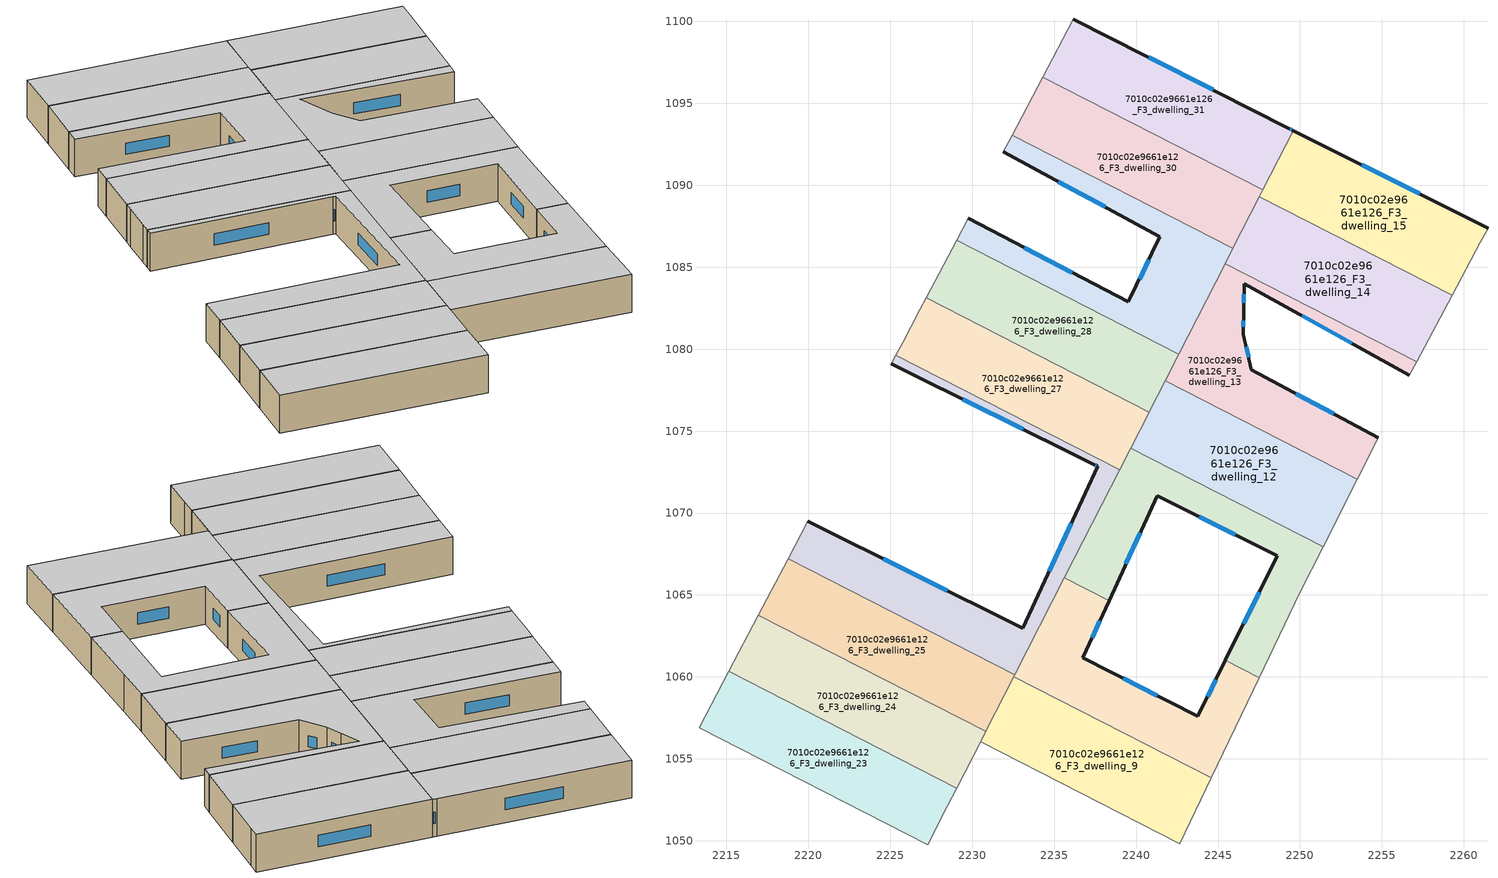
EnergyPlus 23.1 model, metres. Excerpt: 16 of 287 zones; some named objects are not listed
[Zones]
7010c02e9661e126_F3_dwelling_10
 floor to 7010c02e9661e126_F2_dwelling_10 (EU_floor_Construction): 2245.45,1061.01 2247.51,1059.96 2244.59,1053.86 2232.54,1060.02 2235.62,1066.04 2238.35,1064.65 2236.74,1061.15 2243.77,1057.6 z9
 wall outside (EU_wall_Construction): 2245.45,1061.01 2243.77,1057.6 2236.74,1061.15 2238.35,1064.65 z9:12
 wall to 7010c02e9661e126_F3_dwelling_11 (EU_wall_Construction): 2238.35,1064.65 2235.62,1066.04 / 2247.51,1059.96 2245.45,1061.01 z9:12
 wall adiabatic (EU_wall_Construction): 2244.59,1053.86 2247.51,1059.96 z9:12
 wall to 7010c02e9661e126_F3_dwelling_9 (EU_wall_Construction): 2232.54,1060.02 2244.59,1053.86 z9:12
 wall to 7010c02e9661e126_F3_dwelling_26 (EU_wall_Construction): 2235.62,1066.04 2232.6,1060.14 z9:12
 wall to 7010c02e9661e126_F3_dwelling_25 (EU_wall_Construction): 2232.6,1060.14 2232.54,1060.02 z9:12
 window (EU_Window_Construction): 2237.31,1062.38 2237.79,1063.42 / 2241.3,1058.85 2239.21,1059.91 / 2244.86,1059.82 2244.36,1058.8 z10.05:10.95
 ceiling to 7010c02e9661e126_F4_dwelling_10 (EU_floor_Construction): 2244.59,1053.86 2247.51,1059.96 2245.45,1061.01 2243.77,1057.6 2236.74,1061.15 2238.35,1064.65 2235.62,1066.04 2232.54,1060.02 z12
7010c02e9661e126_F3_dwelling_11
 floor to 7010c02e9661e126_F2_dwelling_11 (EU_floor_Construction): 2251.42,1067.96 2249.98,1065.12 2247.51,1059.96 2245.45,1061.01 2248.61,1067.4 2241.29,1071.04 2238.35,1064.65 2235.62,1066.04 2239.67,1073.96 z9
 wall outside (EU_wall_Construction): 2238.35,1064.65 2241.29,1071.04 2248.61,1067.4 2245.45,1061.01 z9:12
 wall to 7010c02e9661e126_F3_dwelling_12 (EU_wall_Construction): 2251.42,1067.96 2239.67,1073.96 z9:12
 wall adiabatic (EU_wall_Construction): 2247.51,1059.96 2249.98,1065.12 2251.42,1067.96 z9:12
 wall to 7010c02e9661e126_F3_dwelling_27 (EU_wall_Construction): 2239.67,1073.96 2239,1072.64 z9:12
 wall to 7010c02e9661e126_F3_dwelling_26 (EU_wall_Construction): 2239,1072.64 2235.62,1066.04 z9:12
 window (EU_Window_Construction): 2247.51,1065.16 2246.56,1063.25 / 2243.86,1069.77 2246.04,1068.68 / 2239.38,1066.89 2240.26,1068.8 z10.05:10.95
 ceiling to 7010c02e9661e126_F4_dwelling_11 (EU_floor_Construction): 2247.51,1059.96 2249.98,1065.12 2251.42,1067.96 2239.67,1073.96 2235.62,1066.04 2238.35,1064.65 2241.29,1071.04 2248.61,1067.4 2245.45,1061.01 z12
7010c02e9661e126_F3_dwelling_12
 floor to 7010c02e9661e126_F2_dwelling_12 (EU_floor_Construction): 2253.49,1072.07 2251.42,1067.96 2239.67,1073.96 2241.77,1078.06 z9
 wall to 7010c02e9661e126_F3_dwelling_13 (EU_wall_Construction): 2253.49,1072.07 2241.77,1078.06 z9:12
 wall adiabatic (EU_wall_Construction): 2251.42,1067.96 2253.49,1072.07 z9:12
 wall to 7010c02e9661e126_F3_dwelling_28 (EU_wall_Construction): 2241.77,1078.06 2240.8,1076.17 z9:12
 wall to 7010c02e9661e126_F3_dwelling_27 (EU_wall_Construction): 2240.8,1076.17 2239.67,1073.96 z9:12
 ceiling to 7010c02e9661e126_F4_dwelling_12 (EU_floor_Construction): 2251.42,1067.96 2253.49,1072.07 2241.77,1078.06 2239.67,1073.96 z12
7010c02e9661e126_F3_dwelling_13
 floor to 7010c02e9661e126_F2_dwelling_13 (EU_floor_Construction): 2257.12,1079.23 2256.68,1078.41 2246.59,1083.99 2246.56,1082.2 2246.54,1080.9 2247.04,1078.73 2254.76,1074.59 2253.49,1072.07 2241.77,1078.06 2245.43,1085.22 z9
 wall outside (EU_wall_Construction): 2254.76,1074.59 2247.04,1078.73 2246.54,1080.9 2246.56,1082.2 2246.59,1083.99 2256.68,1078.41 z9:12
 wall adiabatic (EU_wall_Construction): 2253.49,1072.07 2254.76,1074.59 / 2256.68,1078.41 2257.12,1079.23 z9:12
 wall to 7010c02e9661e126_F3_dwelling_14 (EU_wall_Construction): 2257.12,1079.23 2245.43,1085.22 z9:12
 wall to 7010c02e9661e126_F3_dwelling_29 (EU_wall_Construction): 2245.43,1085.22 2242.61,1079.7 z9:12
 wall to 7010c02e9661e126_F3_dwelling_28 (EU_wall_Construction): 2242.61,1079.7 2241.77,1078.06 z9:12
 window (EU_Window_Construction): 2246.54,1081.36 2246.55,1081.75 / 2246.86,1079.49 2246.71,1080.14 / 2252.05,1076.04 2249.74,1077.28 / 2250.13,1082.04 2253.15,1080.37 / 2246.57,1082.83 2246.58,1083.36 z10.05:10.95
 ceiling to 7010c02e9661e126_F4_dwelling_13 (EU_floor_Construction): 2254.76,1074.59 2247.04,1078.73 2246.54,1080.9 2246.56,1082.2 2246.59,1083.99 2256.68,1078.41 2257.12,1079.23 2245.43,1085.22 2241.77,1078.06 2253.49,1072.07 z12
7010c02e9661e126_F3_dwelling_14
 floor to 7010c02e9661e126_F2_dwelling_14 (EU_floor_Construction): 2259.3,1083.3 2257.12,1079.23 2245.43,1085.22 2247.53,1089.32 z9
 wall to 7010c02e9661e126_F3_dwelling_15 (EU_wall_Construction): 2259.3,1083.3 2247.53,1089.32 z9:12
 wall adiabatic (EU_wall_Construction): 2257.12,1079.23 2259.3,1083.3 z9:12
 wall to 7010c02e9661e126_F3_dwelling_30 (EU_wall_Construction): 2247.53,1089.32 2245.91,1086.15 z9:12
 wall to 7010c02e9661e126_F3_dwelling_29 (EU_wall_Construction): 2245.91,1086.15 2245.43,1085.22 z9:12
 ceiling to 7010c02e9661e126_F4_dwelling_14 (EU_floor_Construction): 2257.12,1079.23 2259.3,1083.3 2247.53,1089.32 2245.43,1085.22 z12
7010c02e9661e126_F3_dwelling_15
 floor to 7010c02e9661e126_F2_dwelling_15 (EU_floor_Construction): 2261.47,1087.38 2261.01,1086.51 2259.3,1083.3 2247.53,1089.32 2249.59,1093.34 z9
 wall outside (EU_wall_Construction): 2261.47,1087.38 2249.59,1093.34 z9:12
 wall adiabatic (EU_wall_Construction): 2259.3,1083.3 2261.01,1086.51 2261.47,1087.38 z9:12
 wall to 7010c02e9661e126_F3_dwelling_31 (EU_wall_Construction): 2249.59,1093.34 2247.74,1089.73 z9:12
 wall to 7010c02e9661e126_F3_dwelling_30 (EU_wall_Construction): 2247.74,1089.73 2247.53,1089.32 z9:12
 window (EU_Window_Construction): 2257.31,1089.47 2253.76,1091.25 z10.05:10.95
 ceiling to 7010c02e9661e126_F4_dwelling_15 (EU_floor_Construction): 2259.3,1083.3 2261.01,1086.51 2261.47,1087.38 2249.59,1093.34 2247.53,1089.32 z12
7010c02e9661e126_F3_dwelling_23
 floor to 7010c02e9661e126_F2_dwelling_23 (EU_floor_Construction): 2229.05,1053.21 2227.29,1049.76 2213.32,1056.91 2215.13,1060.33 z9
 wall to 7010c02e9661e126_F3_dwelling_24 (EU_wall_Construction): 2229.05,1053.21 2215.13,1060.33 z9:12
 wall to 7010c02e9661e126_F3_dwelling_22 (EU_wall_Construction): 2213.32,1056.91 2227.29,1049.76 z9:12
 wall adiabatic (EU_wall_Construction): 2215.13,1060.33 2213.32,1056.91 z9:12
 wall to 7010c02e9661e126_F3_dwelling_8 (EU_wall_Construction): 2228.49,1052.1 2229.05,1053.21 z9:12
 wall to 7010c02e9661e126_F3_dwelling_7 (EU_wall_Construction): 2227.29,1049.76 2228.49,1052.1 z9:12
 ceiling to 7010c02e9661e126_F4_dwelling_23 (EU_floor_Construction): 2227.29,1049.76 2229.05,1053.21 2215.13,1060.33 2213.32,1056.91 z12
7010c02e9661e126_F3_dwelling_24
 floor to 7010c02e9661e126_F2_dwelling_24 (EU_floor_Construction): 2230.82,1056.67 2229.05,1053.21 2215.13,1060.33 2216.95,1063.77 z9
 wall to 7010c02e9661e126_F3_dwelling_25 (EU_wall_Construction): 2230.82,1056.67 2216.95,1063.77 z9:12
 wall adiabatic (EU_wall_Construction): 2216.95,1063.77 2215.13,1060.33 z9:12
 wall to 7010c02e9661e126_F3_dwelling_9 (EU_wall_Construction): 2230.51,1056.05 2230.82,1056.67 z9:12
 wall to 7010c02e9661e126_F3_dwelling_8 (EU_wall_Construction): 2229.05,1053.21 2230.51,1056.05 z9:12
 ceiling to 7010c02e9661e126_F4_dwelling_24 (EU_floor_Construction): 2229.05,1053.21 2230.82,1056.67 2216.95,1063.77 2215.13,1060.33 z12
7010c02e9661e126_F3_dwelling_25
 floor to 7010c02e9661e126_F2_dwelling_25 (EU_floor_Construction): 2232.6,1060.14 2230.82,1056.67 2216.95,1063.77 2218.77,1067.22 z9
 wall to 7010c02e9661e126_F3_dwelling_26 (EU_wall_Construction): 2232.6,1060.14 2218.77,1067.22 z9:12
 wall adiabatic (EU_wall_Construction): 2218.77,1067.22 2216.95,1063.77 z9:12
 wall to 7010c02e9661e126_F3_dwelling_9 (EU_wall_Construction): 2230.83,1056.67 2232.54,1060.02 z9:12
 ceiling to 7010c02e9661e126_F4_dwelling_25 (EU_floor_Construction): 2230.82,1056.67 2232.6,1060.14 2218.77,1067.22 2216.95,1063.77 z12
7010c02e9661e126_F3_dwelling_26
 floor to 7010c02e9661e126_F2_dwelling_26 (EU_floor_Construction): 2237.44,1072.95 2225.06,1079.11 2225.34,1079.63 2239,1072.64 2232.6,1060.14 2218.77,1067.22 2219.97,1069.49 2233.08,1062.97 2237.65,1072.85 z9
 wall outside (EU_wall_Construction): 2225.06,1079.11 2237.44,1072.95 2237.65,1072.85 2233.08,1062.97 2219.97,1069.49 z9:12
 wall adiabatic (EU_wall_Construction): 2225.34,1079.63 2225.06,1079.11 / 2219.97,1069.49 2218.77,1067.22 z9:12
 wall to 7010c02e9661e126_F3_dwelling_27 (EU_wall_Construction): 2239,1072.64 2225.34,1079.63 z9:12
 window (EU_Window_Construction): 2228.49,1065.26 2224.57,1067.21 / 2236.05,1069.39 2234.68,1066.44 / 2237.52,1072.92 2237.57,1072.89 / 2229.41,1076.95 2233.1,1075.11 z10.05:10.95
 ceiling to 7010c02e9661e126_F4_dwelling_26 (EU_floor_Construction): 2232.6,1060.14 2239,1072.64 2225.34,1079.63 2225.06,1079.11 2237.44,1072.95 2237.65,1072.85 2233.08,1062.97 2219.97,1069.49 2218.77,1067.22 z12
7010c02e9661e126_F3_dwelling_27
 floor to 7010c02e9661e126_F2_dwelling_27 (EU_floor_Construction): 2240.8,1076.17 2239,1072.64 2225.34,1079.63 2225.76,1080.4 2226.81,1082.4 2227.19,1083.13 z9
 wall to 7010c02e9661e126_F3_dwelling_28 (EU_wall_Construction): 2240.8,1076.17 2227.19,1083.13 z9:12
 wall adiabatic (EU_wall_Construction): 2227.19,1083.13 2226.81,1082.4 2225.76,1080.4 2225.34,1079.63 z9:12
 ceiling to 7010c02e9661e126_F4_dwelling_27 (EU_floor_Construction): 2239,1072.64 2240.8,1076.17 2227.19,1083.13 2226.81,1082.4 2225.76,1080.4 2225.34,1079.63 z12
7010c02e9661e126_F3_dwelling_28
 floor to 7010c02e9661e126_F2_dwelling_28 (EU_floor_Construction): 2242.61,1079.71 2240.8,1076.17 2227.19,1083.13 2229.05,1086.65 z9
 wall adiabatic (EU_wall_Construction): 2229.05,1086.65 2227.19,1083.13 z9:12
 wall to 7010c02e9661e126_F3_dwelling_29 (EU_wall_Construction): 2242.61,1079.71 2229.05,1086.65 z9:12
 ceiling to 7010c02e9661e126_F4_dwelling_28 (EU_floor_Construction): 2240.8,1076.17 2242.61,1079.71 2229.05,1086.65 2227.19,1083.13 z12
7010c02e9661e126_F3_dwelling_29
 floor to 7010c02e9661e126_F2_dwelling_29 (EU_floor_Construction): 2245.91,1086.15 2242.61,1079.71 2229.05,1086.65 2229.76,1087.99 2239.54,1082.88 2241.45,1086.86 2231.91,1092.05 2232.43,1093.05 z9
 wall outside (EU_wall_Construction): 2231.91,1092.05 2241.45,1086.86 2239.54,1082.88 2229.76,1087.99 z9:12
 wall adiabatic (EU_wall_Construction): 2232.43,1093.05 2231.91,1092.05 / 2229.76,1087.99 2229.05,1086.65 z9:12
 wall to 7010c02e9661e126_F3_dwelling_30 (EU_wall_Construction): 2245.91,1086.15 2232.43,1093.05 z9:12
 window (EU_Window_Construction): 2235.25,1090.23 2238.11,1088.68 / 2236.11,1084.67 2233.18,1086.2 / 2240.78,1085.47 2240.21,1084.28 z10.05:10.95
 ceiling to 7010c02e9661e126_F4_dwelling_29 (EU_floor_Construction): 2242.61,1079.71 2245.91,1086.15 2232.43,1093.05 2231.91,1092.05 2241.45,1086.86 2239.54,1082.88 2229.76,1087.99 2229.05,1086.65 z12
7010c02e9661e126_F3_dwelling_30
 floor to 7010c02e9661e126_F2_dwelling_30 (EU_floor_Construction): 2247.74,1089.73 2245.91,1086.15 2232.43,1093.05 2234.31,1096.6 z9
 wall adiabatic (EU_wall_Construction): 2234.31,1096.6 2232.43,1093.05 z9:12
 wall to 7010c02e9661e126_F3_dwelling_31 (EU_wall_Construction): 2247.74,1089.73 2234.31,1096.6 z9:12
 ceiling to 7010c02e9661e126_F4_dwelling_30 (EU_floor_Construction): 2245.91,1086.15 2247.74,1089.73 2234.31,1096.6 2232.43,1093.05 z12
7010c02e9661e126_F3_dwelling_31
 floor to 7010c02e9661e126_F2_dwelling_31 (EU_floor_Construction): 2249.3,1093.49 2249.59,1093.34 2247.74,1089.73 2234.31,1096.6 2236.18,1100.13 z9
 wall outside (EU_wall_Construction): 2249.59,1093.34 2249.3,1093.49 2236.18,1100.13 z9:12
 wall adiabatic (EU_wall_Construction): 2236.18,1100.13 2234.31,1096.6 z9:12
 window (EU_Window_Construction): 2244.69,1095.82 2240.78,1097.8 / 2249.49,1093.4 2249.4,1093.44 z10.05:10.95
 ceiling to 7010c02e9661e126_F4_dwelling_31 (EU_floor_Construction): 2247.74,1089.73 2249.59,1093.34 2249.3,1093.49 2236.18,1100.13 2234.31,1096.6 z12
7010c02e9661e126_F3_dwelling_9
 floor to 7010c02e9661e126_F2_dwelling_9 (EU_floor_Construction): 2244.59,1053.86 2242.66,1049.83 2230.51,1056.05 2232.54,1060.02 z9
 wall adiabatic (EU_wall_Construction): 2242.66,1049.83 2244.59,1053.86 z9:12
 wall to 7010c02e9661e126_F3_dwelling_8 (EU_wall_Construction): 2230.51,1056.05 2242.66,1049.83 z9:12
 ceiling to 7010c02e9661e126_F4_dwelling_9 (EU_floor_Construction): 2242.66,1049.83 2244.59,1053.86 2232.54,1060.02 2230.51,1056.05 z12
[Building]
EU S2 Campaign: North Axis=0; Terrain=City; Solar Distribution=FullExterior
[Site:Location]
Bologna: Latitude=44.5; Longitude=11.25; Time Zone=1; Elevation=37
[SizingPeriod:WeatherFileDays]
AnnualSizingPeriod: Begin Month=1; Begin Day of Month=1; End Month=12; End Day of Month=31; Day of Week for Start Day=Monday; Use Weather File Daylight Saving Period=No; Use Weather File Rain and Snow Indicators=No
[MATERIAL]
EU_InternalMass_Material: Roughness=MediumRough; Thickness=0.1; Conductivity=1; Density=1800; Specific Heat=900; Thermal Absorptance=0.9; Solar Absorptance=0.7; Visible Absorptance=0.7
[MATERIAL:NOMASS] Roughness=MediumRough; Thermal Absorptance=0.9; Solar Absorptance=0.7; Visible Absorptance=0.7
Name | Thermal Resistance
EU_wall_NoMass | 0.890213
EU_floor_NoMass | 0.79516
[WINDOWMATERIAL:SIMPLEGLAZINGSYSTEM]
EU_Window_SimpleGlazing: UFactor=4.49146; Solar Heat Gain Coefficient=0.85; Visible Transmittance=0.85
[CONSTRUCTION]
EU_wall_Construction: EU_wall_NoMass
EU_floor_Construction: EU_floor_NoMass
EU_Window_Construction: EU_Window_SimpleGlazing
EU_InternalMass_Construction: EU_InternalMass_Material
[ZONE] Type=1; Multiplier=1; Ceiling Height=autocalculate; Floor Area=autocalculate; Part of Total Floor Area=Yes
Name | Volume
7010c02e9661e126_F3_dwelling_10 | 182.054
7010c02e9661e126_F3_dwelling_11 | 182.031
7010c02e9661e126_F3_dwelling_12; 7010c02e9661e126_F3_dwelling_30 | 182.048
7010c02e9661e126_F3_dwelling_13 | 182.024
7010c02e9661e126_F3_dwelling_14 | 182.069
7010c02e9661e126_F3_dwelling_15 | 182.025
7010c02e9661e126_F3_dwelling_23; 7010c02e9661e126_F3_dwelling_25 | 182.029
7010c02e9661e126_F3_dwelling_24 | 182.068
7010c02e9661e126_F3_dwelling_26 | 182.053
7010c02e9661e126_F3_dwelling_27 | 182.037
7010c02e9661e126_F3_dwelling_28 | 182.043
7010c02e9661e126_F3_dwelling_29 | 182.046
7010c02e9661e126_F3_dwelling_31 | 182.027
7010c02e9661e126_F3_dwelling_9 | 182.049
[INTERNALMASS] Construction=EU_InternalMass_Construction
Name | Zone or ZoneList | Surface Area
7010c02e9661e126_F3_dwelling_9_EU_InternalMass | 7010c02e9661e126_F3_dwelling_9 | 60.6832
7010c02e9661e126_F3_dwelling_10_EU_InternalMass | 7010c02e9661e126_F3_dwelling_10 | 60.6848
7010c02e9661e126_F3_dwelling_11_EU_InternalMass | 7010c02e9661e126_F3_dwelling_11 | 60.6769
7010c02e9661e126_F3_dwelling_12_EU_InternalMass | 7010c02e9661e126_F3_dwelling_12 | 60.6824
7010c02e9661e126_F3_dwelling_13_EU_InternalMass | 7010c02e9661e126_F3_dwelling_13 | 60.6746
7010c02e9661e126_F3_dwelling_14_EU_InternalMass | 7010c02e9661e126_F3_dwelling_14 | 60.6899
7010c02e9661e126_F3_dwelling_15_EU_InternalMass | 7010c02e9661e126_F3_dwelling_15 | 60.6749
7010c02e9661e126_F3_dwelling_23_EU_InternalMass | 7010c02e9661e126_F3_dwelling_23 | 60.6758
7010c02e9661e126_F3_dwelling_24_EU_InternalMass | 7010c02e9661e126_F3_dwelling_24 | 60.6895
7010c02e9661e126_F3_dwelling_25_EU_InternalMass | 7010c02e9661e126_F3_dwelling_25 | 60.6767
7010c02e9661e126_F3_dwelling_26_EU_InternalMass | 7010c02e9661e126_F3_dwelling_26 | 60.6841
7010c02e9661e126_F3_dwelling_27_EU_InternalMass | 7010c02e9661e126_F3_dwelling_27 | 60.679
7010c02e9661e126_F3_dwelling_28_EU_InternalMass | 7010c02e9661e126_F3_dwelling_28 | 60.681
7010c02e9661e126_F3_dwelling_29_EU_InternalMass | 7010c02e9661e126_F3_dwelling_29 | 60.6822
7010c02e9661e126_F3_dwelling_30_EU_InternalMass | 7010c02e9661e126_F3_dwelling_30 | 60.6828
7010c02e9661e126_F3_dwelling_31_EU_InternalMass | 7010c02e9661e126_F3_dwelling_31 | 60.6757
[OTHEREQUIPMENT] Fuel Type=Electricity; Design Level Calculation Method=Watts/Area; Power per Zone Floor Area=1; Fraction Latent=0; Fraction Radiant=0; Fraction Lost=0; Carbon Dioxide Generation Rate=0; EndUse Subcategory=EU_Step8_InternalGains
Name | Zone or ZoneList or Space or SpaceList | Schedule
EU_Step8_InternalGain_7010c02e9661e126_F3_dwelling_9_f000 | 7010c02e9661e126_F3_dwelling_9 | EU_Step8_GainSchedule_7010c02e9661e126_F3_dwelling_9_f000
EU_Step8_InternalGain_7010c02e9661e126_F3_dwelling_10_f000 | 7010c02e9661e126_F3_dwelling_10 | EU_Step8_GainSchedule_7010c02e9661e126_F3_dwelling_10_f000
EU_Step8_InternalGain_7010c02e9661e126_F3_dwelling_11_f000 | 7010c02e9661e126_F3_dwelling_11 | EU_Step8_GainSchedule_7010c02e9661e126_F3_dwelling_11_f000
EU_Step8_InternalGain_7010c02e9661e126_F3_dwelling_12_f000 | 7010c02e9661e126_F3_dwelling_12 | EU_Step8_GainSchedule_7010c02e9661e126_F3_dwelling_12_f000
EU_Step8_InternalGain_7010c02e9661e126_F3_dwelling_13_f000 | 7010c02e9661e126_F3_dwelling_13 | EU_Step8_GainSchedule_7010c02e9661e126_F3_dwelling_13_f000
EU_Step8_InternalGain_7010c02e9661e126_F3_dwelling_14_f000 | 7010c02e9661e126_F3_dwelling_14 | EU_Step8_GainSchedule_7010c02e9661e126_F3_dwelling_14_f000
EU_Step8_InternalGain_7010c02e9661e126_F3_dwelling_15_f000 | 7010c02e9661e126_F3_dwelling_15 | EU_Step8_GainSchedule_7010c02e9661e126_F3_dwelling_15_f000
EU_Step8_InternalGain_7010c02e9661e126_F3_dwelling_23_f000 | 7010c02e9661e126_F3_dwelling_23 | EU_Step8_GainSchedule_7010c02e9661e126_F3_dwelling_23_f000
EU_Step8_InternalGain_7010c02e9661e126_F3_dwelling_24_f000 | 7010c02e9661e126_F3_dwelling_24 | EU_Step8_GainSchedule_7010c02e9661e126_F3_dwelling_24_f000
EU_Step8_InternalGain_7010c02e9661e126_F3_dwelling_25_f000 | 7010c02e9661e126_F3_dwelling_25 | EU_Step8_GainSchedule_7010c02e9661e126_F3_dwelling_25_f000
EU_Step8_InternalGain_7010c02e9661e126_F3_dwelling_26_f000 | 7010c02e9661e126_F3_dwelling_26 | EU_Step8_GainSchedule_7010c02e9661e126_F3_dwelling_26_f000
EU_Step8_InternalGain_7010c02e9661e126_F3_dwelling_27_f000 | 7010c02e9661e126_F3_dwelling_27 | EU_Step8_GainSchedule_7010c02e9661e126_F3_dwelling_27_f000
EU_Step8_InternalGain_7010c02e9661e126_F3_dwelling_28_f000 | 7010c02e9661e126_F3_dwelling_28 | EU_Step8_GainSchedule_7010c02e9661e126_F3_dwelling_28_f000
EU_Step8_InternalGain_7010c02e9661e126_F3_dwelling_29_f000 | 7010c02e9661e126_F3_dwelling_29 | EU_Step8_GainSchedule_7010c02e9661e126_F3_dwelling_29_f000
EU_Step8_InternalGain_7010c02e9661e126_F3_dwelling_30_f000 | 7010c02e9661e126_F3_dwelling_30 | EU_Step8_GainSchedule_7010c02e9661e126_F3_dwelling_30_f000
EU_Step8_InternalGain_7010c02e9661e126_F3_dwelling_31_f000 | 7010c02e9661e126_F3_dwelling_31 | EU_Step8_GainSchedule_7010c02e9661e126_F3_dwelling_31_f000
[ZONEVENTILATION:DESIGNFLOWRATE] Schedule=EU_AlwaysOn; Design Flow Rate Calculation Method=AirChanges/Hour; Air Changes per Hour=0.718634; Ventilation Type=Natural; Fan Pressure Rise=0; Fan Total Efficiency=1; Constant Term Coefficient=1; Temperature Term Coefficient=0; Velocity Term Coefficient=0; Velocity Squared Term Coefficient=0; Minimum Indoor Temperature=-100; Maximum Indoor Temperature=100; Delta Temperature=-100; Minimum Outdoor Temperature=-100; Maximum Outdoor Temperature=100; Maximum Wind Speed=40
Name | Zone or ZoneList or Space or SpaceList
EU_ConstantAir_7010c02e9661e126_F3_dwelling_9 | 7010c02e9661e126_F3_dwelling_9
EU_ConstantAir_7010c02e9661e126_F3_dwelling_10 | 7010c02e9661e126_F3_dwelling_10
EU_ConstantAir_7010c02e9661e126_F3_dwelling_11 | 7010c02e9661e126_F3_dwelling_11
EU_ConstantAir_7010c02e9661e126_F3_dwelling_12 | 7010c02e9661e126_F3_dwelling_12
EU_ConstantAir_7010c02e9661e126_F3_dwelling_13 | 7010c02e9661e126_F3_dwelling_13
EU_ConstantAir_7010c02e9661e126_F3_dwelling_14 | 7010c02e9661e126_F3_dwelling_14
EU_ConstantAir_7010c02e9661e126_F3_dwelling_15 | 7010c02e9661e126_F3_dwelling_15
EU_ConstantAir_7010c02e9661e126_F3_dwelling_23 | 7010c02e9661e126_F3_dwelling_23
EU_ConstantAir_7010c02e9661e126_F3_dwelling_24 | 7010c02e9661e126_F3_dwelling_24
EU_ConstantAir_7010c02e9661e126_F3_dwelling_25 | 7010c02e9661e126_F3_dwelling_25
EU_ConstantAir_7010c02e9661e126_F3_dwelling_26 | 7010c02e9661e126_F3_dwelling_26
EU_ConstantAir_7010c02e9661e126_F3_dwelling_27 | 7010c02e9661e126_F3_dwelling_27
EU_ConstantAir_7010c02e9661e126_F3_dwelling_28 | 7010c02e9661e126_F3_dwelling_28
EU_ConstantAir_7010c02e9661e126_F3_dwelling_29 | 7010c02e9661e126_F3_dwelling_29
EU_ConstantAir_7010c02e9661e126_F3_dwelling_30 | 7010c02e9661e126_F3_dwelling_30
EU_ConstantAir_7010c02e9661e126_F3_dwelling_31 | 7010c02e9661e126_F3_dwelling_31
[HVACTEMPLATE:ZONE:IDEALLOADSAIRSYSTEM] System Availability Schedule=EU_AlwaysOn; Maximum Heating Supply Air Temperature=50; Minimum Cooling Supply Air Temperature=13; Maximum Heating Supply Air Humidity Ratio=0.0156; Minimum Cooling Supply Air Humidity Ratio=0.0077; Heating Limit=NoLimit; Cooling Limit=NoLimit; Heating Availability Schedule=EU_AlwaysOn; Cooling Availability Schedule=EU_CoolingOff; Dehumidification Control Type=ConstantSensibleHeatRatio; Cooling Sensible Heat Ratio=0.7; Dehumidification Setpoint=60; Humidification Control Type=None; Humidification Setpoint=30; Outdoor Air Method=None; Outdoor Air Flow Rate per Person=0.00944; Outdoor Air Flow Rate per Zone Floor Area=0; Outdoor Air Flow Rate per Zone=0; Demand Controlled Ventilation Type=None; Outdoor Air Economizer Type=NoEconomizer; Heat Recovery Type=None; Sensible Heat Recovery Effectiveness=0.7; Latent Heat Recovery Effectiveness=0.65
Name | Template Thermostat
7010c02e9661e126_F3_dwelling_9 | EU_HeatOnly_7010c02e9661e126_F3_dwelling_9
7010c02e9661e126_F3_dwelling_10 | EU_HeatOnly_7010c02e9661e126_F3_dwelling_10
7010c02e9661e126_F3_dwelling_11 | EU_HeatOnly_7010c02e9661e126_F3_dwelling_11
7010c02e9661e126_F3_dwelling_12 | EU_HeatOnly_7010c02e9661e126_F3_dwelling_12
7010c02e9661e126_F3_dwelling_13 | EU_HeatOnly_7010c02e9661e126_F3_dwelling_13
7010c02e9661e126_F3_dwelling_14 | EU_HeatOnly_7010c02e9661e126_F3_dwelling_14
7010c02e9661e126_F3_dwelling_15 | EU_HeatOnly_7010c02e9661e126_F3_dwelling_15
7010c02e9661e126_F3_dwelling_23 | EU_HeatOnly_7010c02e9661e126_F3_dwelling_23
7010c02e9661e126_F3_dwelling_24 | EU_HeatOnly_7010c02e9661e126_F3_dwelling_24
7010c02e9661e126_F3_dwelling_25 | EU_HeatOnly_7010c02e9661e126_F3_dwelling_25
7010c02e9661e126_F3_dwelling_26 | EU_HeatOnly_7010c02e9661e126_F3_dwelling_26
7010c02e9661e126_F3_dwelling_27 | EU_HeatOnly_7010c02e9661e126_F3_dwelling_27
7010c02e9661e126_F3_dwelling_28 | EU_HeatOnly_7010c02e9661e126_F3_dwelling_28
7010c02e9661e126_F3_dwelling_29 | EU_HeatOnly_7010c02e9661e126_F3_dwelling_29
7010c02e9661e126_F3_dwelling_30 | EU_HeatOnly_7010c02e9661e126_F3_dwelling_30
7010c02e9661e126_F3_dwelling_31 | EU_HeatOnly_7010c02e9661e126_F3_dwelling_31
[SIZING:ZONE] Zone Cooling Design Supply Air Temperature Input Method=SupplyAirTemperature; Zone Cooling Design Supply Air Temperature=13; Zone Heating Design Supply Air Temperature Input Method=SupplyAirTemperature; Zone Heating Design Supply Air Temperature=50; Zone Cooling Design Supply Air Humidity Ratio=0.008; Zone Heating Design Supply Air Humidity Ratio=0.008; Cooling Design Air Flow Method=DesignDay; Cooling Design Air Flow Rate=0; Cooling Minimum Air Flow per Zone Floor Area=0.000762; Cooling Minimum Air Flow=0; Cooling Minimum Air Flow Fraction=0.2; Heating Design Air Flow Method=DesignDay; Heating Design Air Flow Rate=0; Heating Maximum Air Flow per Zone Floor Area=0.002032; Heating Maximum Air Flow=0.141576; Heating Maximum Air Flow Fraction=0.3; Account for Dedicated Outdoor Air System=No; Dedicated Outdoor Air System Control Strategy=NeutralSupplyAir; Dedicated Outdoor Air Low Setpoint Temperature for Design=autosize; Dedicated Outdoor Air High Setpoint Temperature for Design=autosize; Zone Load Sizing Method=Sensible Load Only No Latent Load; Zone Latent Cooling Design Supply Air Humidity Ratio Input Method=HumidityRatioDifference; Zone Cooling Design Supply Air Humidity Ratio Difference=0.005; Zone Latent Heating Design Supply Air Humidity Ratio Input Method=HumidityRatioDifference; Zone Humidification Design Supply Air Humidity Ratio Difference=0.005
7010c02e9661e126_F3_dwelling_9; 7010c02e9661e126_F3_dwelling_10; 7010c02e9661e126_F3_dwelling_11; 7010c02e9661e126_F3_dwelling_12; 7010c02e9661e126_F3_dwelling_13; 7010c02e9661e126_F3_dwelling_14; 7010c02e9661e126_F3_dwelling_15; 7010c02e9661e126_F3_dwelling_23; 7010c02e9661e126_F3_dwelling_24; 7010c02e9661e126_F3_dwelling_25; 7010c02e9661e126_F3_dwelling_26; 7010c02e9661e126_F3_dwelling_27; 7010c02e9661e126_F3_dwelling_28; 7010c02e9661e126_F3_dwelling_29; 7010c02e9661e126_F3_dwelling_30; 7010c02e9661e126_F3_dwelling_31
[SCHEDULE:CONSTANT]
Name | Hourly Value
EU_AlwaysOn | 1
EU_CoolingOff | 0
[SCHEDULE:FILE] Column Number=1; Rows to Skip at Top=0; Number of Hours of Data=8760; Column Separator=Comma; Interpolate to Timestep=No; Minutes per Item=60; Adjust Schedule for Daylight Savings=Yes
Name | File
EU_Step8_GainSchedule_7010c02e9661e126_F3_dwelling_9_f000 | ../../schedules/7010c02e9661e126/7010c02e9661e126_F3_dwelling_9_f000_gain.csv
EU_Step8_GainSchedule_7010c02e9661e126_F3_dwelling_10_f000 | ../../schedules/7010c02e9661e126/7010c02e9661e126_F3_dwelling_10_f000_gain.csv
EU_Step8_GainSchedule_7010c02e9661e126_F3_dwelling_11_f000 | ../../schedules/7010c02e9661e126/7010c02e9661e126_F3_dwelling_11_f000_gain.csv
EU_Step8_GainSchedule_7010c02e9661e126_F3_dwelling_12_f000 | ../../schedules/7010c02e9661e126/7010c02e9661e126_F3_dwelling_12_f000_gain.csv
EU_Step8_GainSchedule_7010c02e9661e126_F3_dwelling_13_f000 | ../../schedules/7010c02e9661e126/7010c02e9661e126_F3_dwelling_13_f000_gain.csv
EU_Step8_GainSchedule_7010c02e9661e126_F3_dwelling_14_f000 | ../../schedules/7010c02e9661e126/7010c02e9661e126_F3_dwelling_14_f000_gain.csv
EU_Step8_GainSchedule_7010c02e9661e126_F3_dwelling_15_f000 | ../../schedules/7010c02e9661e126/7010c02e9661e126_F3_dwelling_15_f000_gain.csv
EU_Step8_GainSchedule_7010c02e9661e126_F3_dwelling_23_f000 | ../../schedules/7010c02e9661e126/7010c02e9661e126_F3_dwelling_23_f000_gain.csv
EU_Step8_GainSchedule_7010c02e9661e126_F3_dwelling_24_f000 | ../../schedules/7010c02e9661e126/7010c02e9661e126_F3_dwelling_24_f000_gain.csv
EU_Step8_GainSchedule_7010c02e9661e126_F3_dwelling_25_f000 | ../../schedules/7010c02e9661e126/7010c02e9661e126_F3_dwelling_25_f000_gain.csv
EU_Step8_GainSchedule_7010c02e9661e126_F3_dwelling_26_f000 | ../../schedules/7010c02e9661e126/7010c02e9661e126_F3_dwelling_26_f000_gain.csv
EU_Step8_GainSchedule_7010c02e9661e126_F3_dwelling_27_f000 | ../../schedules/7010c02e9661e126/7010c02e9661e126_F3_dwelling_27_f000_gain.csv
EU_Step8_GainSchedule_7010c02e9661e126_F3_dwelling_28_f000 | ../../schedules/7010c02e9661e126/7010c02e9661e126_F3_dwelling_28_f000_gain.csv
EU_Step8_GainSchedule_7010c02e9661e126_F3_dwelling_29_f000 | ../../schedules/7010c02e9661e126/7010c02e9661e126_F3_dwelling_29_f000_gain.csv
EU_Step8_GainSchedule_7010c02e9661e126_F3_dwelling_30_f000 | ../../schedules/7010c02e9661e126/7010c02e9661e126_F3_dwelling_30_f000_gain.csv
EU_Step8_GainSchedule_7010c02e9661e126_F3_dwelling_31_f000 | ../../schedules/7010c02e9661e126/7010c02e9661e126_F3_dwelling_31_f000_gain.csv
